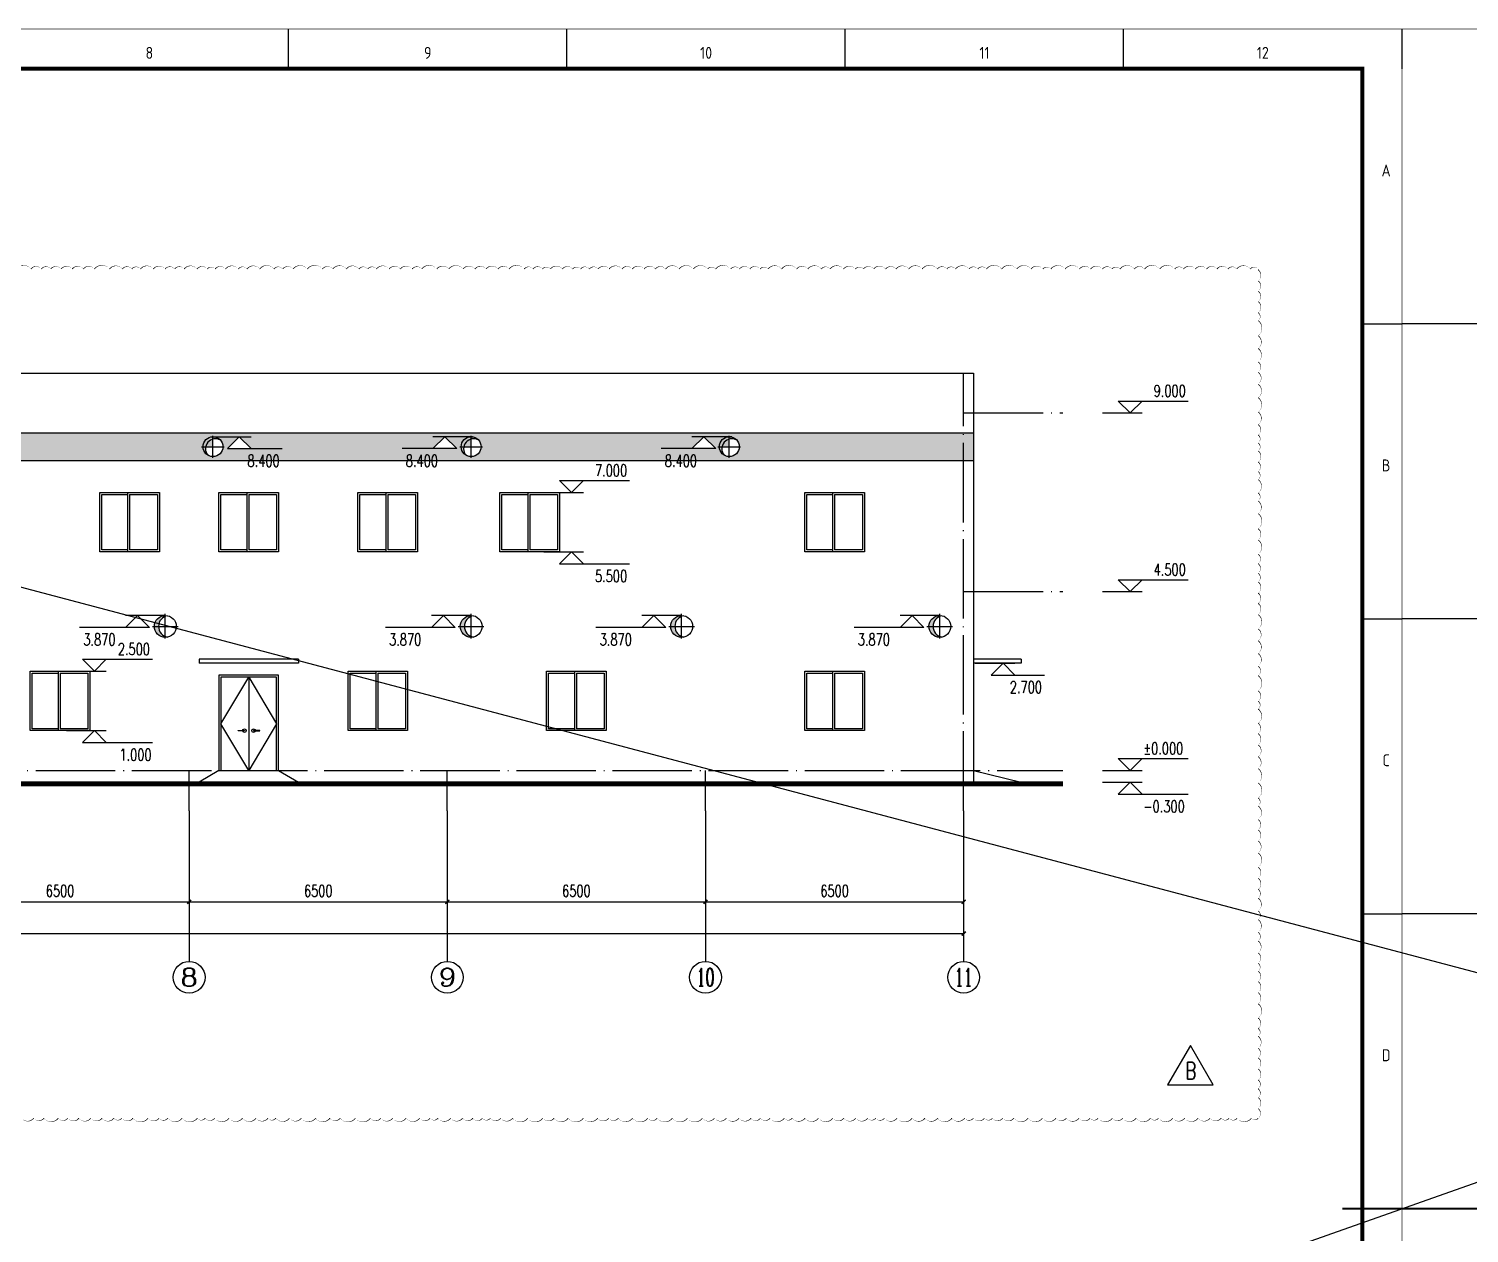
# Model space of a CAD drawing. Extents: x 93518 to 937116, y -359949 to 58022.
# Drawn here: x 734318 to 770583, y -159448 to -129124 of the extents above; entities that cross this region are included whole.
import ezdxf
from ezdxf.enums import TextEntityAlignment as Align

# ---------------------------------------------------------------- set-up
doc = ezdxf.new("R2010")
doc.units = 0
doc.header["$LTSCALE"] = 1000
doc.header["$MEASUREMENT"] = 0
doc.linetypes.add('DOTE', pattern=[2.42, 2, -0.2, 0.02, -0.2])
doc.layers.get('0').update_dxf_attribs({"color": 8, "linetype": 'CONTINUOUS'})
doc.layers.get('Defpoints').update_dxf_attribs({"color": 8, "linetype": 'CONTINUOUS'})
for name, color, linetype in [('-人员定位', 6, 'CONTINUOUS'), ('AXIS', 8, 'CONTINUOUS'), ('DIM_ELEV', 8, 'CONTINUOUS'), ('DOTE', 8, 'DOTE'), ('D洞口', 8, 'CONTINUOUS'), ('PUB_TEXT', 8, 'CONTINUOUS'), ('STAIR', 8, 'CONTINUOUS'), ('WALL', 8, 'CONTINUOUS'), ('WINDOW', 8, 'CONTINUOUS'), ('填充', 8, 'CONTINUOUS')]:
    doc.layers.add(name, color=color, linetype=linetype)
doc.styles.add('_TCH_AXIS', font='complex.shx', dxfattribs={"bigfont": 'GBCBIG.shx'})
doc.styles.add('_TCH_DIM', font='simplex.shx', dxfattribs={"bigfont": 'gbcbig.shx'})
doc.styles.add('_TCH_DIM_T3', font='simplex.shx', dxfattribs={"width": 0.705882, "bigfont": 'gbcbig.shx'})
doc.styles.get("Standard").update_dxf_attribs({"font": 'GBENOR', "bigfont": 'GBCBIG'})
doc.dimstyles.new('_TCH_ARCH&&100', dxfattribs={"dimtxt": 297.5, "dimasz": 100, "dimexe": 250, "dimexo": 300, "dimgap": 126.25, "dimtad": 1, "dimdec": 0, "dimzin": 0, "dimdsep": 46, "dimtxsty": '_TCH_DIM_T3', "dimblk": 'ARCHTICK', "dimcen": 0.09, "dimclrt": 7, "dimazin": 2, "dimtfac": 1, "dimtdec": 0, "dimtix": 1, "dimtmove": 2, "dimatfit": 3, "dimfxl": 0, "dimtolj": 1, "dimtzin": 0, "dimarcsym": 0})

# ---------------------------------------------------------------- blocks, each defined once
blk = doc.blocks.new('GEDI_WK_A1')
at = {"color": 3}
for p, q in [((0, 584), (0, 594)), ((560.67, 584), (560.67, 594)), ((630.75, 584), (630.75, 594)), ((700.83, 584), (700.83, 594)), ((770.92, 584), (770.92, 594)), ((25, 519.75), (0, 519.75)), ((831, 519.75), (841, 519.75)), ((25, 445.5), (0, 445.5)), ((831, 445.5), (841, 445.5)), ((25, 371.25), (0, 371.25)), ((831, 371.25), (841, 371.25)), ((25, 297), (0, 297)), ((831, 297), (841, 297))]:
    blk.add_line(p, q, dxfattribs=at)
for points, const_width in [([(0, 0), (841, 0), (841, 594), (0, 594)], 0.1), ([(25, 10), (831, 10), (831, 584), (25, 584)], 1)]:
    blk.add_lwpolyline(points, close=True, dxfattribs=dict(at, const_width=const_width))
at = {"color": 3, "const_width": 0.5}
for points in [[(30, 297), (0, 297)], [(826, 297), (841, 297)]]:
    blk.add_lwpolyline(points, dxfattribs=at)
at = {"color": 3}
for s, p in [('8', (525.62, 588)), ('9', (595.71, 588)), ('10', (665.79, 588)), ('11', (735.88, 588)), ('12', (805.96, 588))]:
    blk.add_text(s, height=3, dxfattribs=at).set_placement(p, align=Align.MIDDLE)
for s, p in [('A', (837, 556.88)), ('B', (837, 482.62)), ('C', (837, 408.38)), ('D', (837, 334.12))]:
    blk.add_text(s, height=3, dxfattribs=at).set_placement(p, align=Align.CENTER)
blk = doc.blocks.new('A$C04077A59')
at = {"layer": 'D洞口', "color": 6}
blk.add_lwpolyline([(573, 993), (0, 0), (1146, 0)], close=True, dxfattribs=at)
at = {"layer": 'PUB_TEXT', "style": '_TCH_AXIS', "width": 0.705882}
blk.add_text('B', height=425, dxfattribs=at).set_placement((452, 145))
blk = doc.blocks.new('_ArchTick')
at = {"color": 0, "linetype": 'ByBlock', "const_width": 0.4}
blk.add_lwpolyline([(-0.5, -0.5), (0.5, 0.5)], dxfattribs=at)
blk = doc.blocks.new('*D521')
at = {"layer": 'AXIS', "color": 0, "lineweight": -2, "transparency": 16777216}
for p, q in [((731855, -149111), (731855, -151355)), ((738355, -149111), (738355, -151355)), ((731855, -151105), (738355, -151105))]:
    blk.add_line(p, q, dxfattribs=at)
at = {"layer": 'Defpoints', "color": 0, "transparency": 16777216}
for p in [(731855, -148811), (738355, -148811), (738355, -151105)]:
    blk.add_point(p, dxfattribs=at)
at = {"layer": 'AXIS', "color": 0, "lineweight": -2, "transparency": 16777216, "xscale": 100, "yscale": 100, "zscale": 100, "rotation": 180}
blk.add_blockref('_ArchTick', (731855, -151105), dxfattribs=at)
at = {"layer": 'AXIS', "color": 0, "lineweight": -2, "transparency": 16777216, "xscale": 100, "yscale": 100, "zscale": 100}
blk.add_blockref('_ArchTick', (738355, -151105), dxfattribs=at)
at = {"layer": 'AXIS', "color": 7, "transparency": 16777216, "insert": (735105, -150830), "char_height": 297.5, "attachment_point": 5, "style": '_TCH_DIM_T3'}
blk.add_mtext('\\A1;6500', dxfattribs=at)
blk = doc.blocks.new('*D522')
at = {"layer": 'AXIS', "color": 0, "lineweight": -2, "transparency": 16777216}
for p, q in [((738355, -149111), (738355, -151355)), ((744855, -149111), (744855, -151355)), ((738355, -151105), (744855, -151105))]:
    blk.add_line(p, q, dxfattribs=at)
at = {"layer": 'Defpoints', "color": 0, "transparency": 16777216}
for p in [(738355, -148811), (744855, -148811), (744855, -151105)]:
    blk.add_point(p, dxfattribs=at)
at = {"layer": 'AXIS', "color": 0, "lineweight": -2, "transparency": 16777216, "xscale": 100, "yscale": 100, "zscale": 100, "rotation": 180}
blk.add_blockref('_ArchTick', (738355, -151105), dxfattribs=at)
at = {"layer": 'AXIS', "color": 0, "lineweight": -2, "transparency": 16777216, "xscale": 100, "yscale": 100, "zscale": 100}
blk.add_blockref('_ArchTick', (744855, -151105), dxfattribs=at)
at = {"layer": 'AXIS', "color": 7, "transparency": 16777216, "insert": (741605, -150830), "char_height": 297.5, "attachment_point": 5, "style": '_TCH_DIM_T3'}
blk.add_mtext('\\A1;6500', dxfattribs=at)
blk = doc.blocks.new('*D523')
at = {"layer": 'AXIS', "color": 0, "lineweight": -2, "transparency": 16777216}
for p, q in [((744855, -149111), (744855, -151355)), ((751355, -149111), (751355, -151355)), ((744855, -151105), (751355, -151105))]:
    blk.add_line(p, q, dxfattribs=at)
at = {"layer": 'Defpoints', "color": 0, "transparency": 16777216}
for p in [(744855, -148811), (751355, -148811), (751355, -151105)]:
    blk.add_point(p, dxfattribs=at)
at = {"layer": 'AXIS', "color": 0, "lineweight": -2, "transparency": 16777216, "xscale": 100, "yscale": 100, "zscale": 100, "rotation": 180}
blk.add_blockref('_ArchTick', (744855, -151105), dxfattribs=at)
at = {"layer": 'AXIS', "color": 0, "lineweight": -2, "transparency": 16777216, "xscale": 100, "yscale": 100, "zscale": 100}
blk.add_blockref('_ArchTick', (751355, -151105), dxfattribs=at)
at = {"layer": 'AXIS', "color": 7, "transparency": 16777216, "insert": (748105, -150830), "char_height": 297.5, "attachment_point": 5, "style": '_TCH_DIM_T3'}
blk.add_mtext('\\A1;6500', dxfattribs=at)
blk = doc.blocks.new('*D524')
at = {"layer": 'AXIS', "color": 0, "lineweight": -2, "transparency": 16777216}
for p, q in [((751355, -149111), (751355, -151355)), ((757855, -149111), (757855, -151355)), ((751355, -151105), (757855, -151105))]:
    blk.add_line(p, q, dxfattribs=at)
at = {"layer": 'Defpoints', "color": 0, "transparency": 16777216}
for p in [(751355, -148811), (757855, -148811), (757855, -151105)]:
    blk.add_point(p, dxfattribs=at)
at = {"layer": 'AXIS', "color": 0, "lineweight": -2, "transparency": 16777216, "xscale": 100, "yscale": 100, "zscale": 100, "rotation": 180}
blk.add_blockref('_ArchTick', (751355, -151105), dxfattribs=at)
at = {"layer": 'AXIS', "color": 0, "lineweight": -2, "transparency": 16777216, "xscale": 100, "yscale": 100, "zscale": 100}
blk.add_blockref('_ArchTick', (757855, -151105), dxfattribs=at)
at = {"layer": 'AXIS', "color": 7, "transparency": 16777216, "insert": (754605, -150830), "char_height": 297.5, "attachment_point": 5, "style": '_TCH_DIM_T3'}
blk.add_mtext('\\A1;6500', dxfattribs=at)
blk = doc.blocks.new('*D525')
at = {"layer": 'AXIS', "color": 0, "lineweight": -2, "transparency": 16777216}
for p, q in [((695855, -149111), (695855, -152155)), ((757855, -149111), (757855, -152155)), ((695855, -151905), (757855, -151905))]:
    blk.add_line(p, q, dxfattribs=at)
at = {"layer": 'Defpoints', "color": 0, "transparency": 16777216}
for p in [(695855, -148811), (757855, -148811), (757855, -151905)]:
    blk.add_point(p, dxfattribs=at)
at = {"layer": 'AXIS', "color": 0, "lineweight": -2, "transparency": 16777216, "xscale": 100, "yscale": 100, "zscale": 100, "rotation": 180}
blk.add_blockref('_ArchTick', (695855, -151905), dxfattribs=at)
at = {"layer": 'AXIS', "color": 0, "lineweight": -2, "transparency": 16777216, "xscale": 100, "yscale": 100, "zscale": 100}
blk.add_blockref('_ArchTick', (757855, -151905), dxfattribs=at)
at = {"layer": 'AXIS', "color": 7, "transparency": 16777216, "insert": (726855, -151630), "char_height": 297.5, "attachment_point": 5, "style": '_TCH_DIM_T3'}
blk.add_mtext('\\A1;62000', dxfattribs=at)

msp = doc.modelspace()

# ---------------------------------------------------------------- hatches: boundary and pattern name
h = msp.add_hatch(color=256)
h.paths.add_polyline_path([(739145, -139482.9, 0.2198001), (738954.6, -139395), (738954.6, -139454.6, -0.2001535)])
h.paths.add_polyline_path([(738954.6, -139454.6), (738954.6, -139395, 0.4142136), (738704.6, -139645), (738771.3, -139645, -0.285962)])
h.paths.add_polyline_path([(738771.3, -139645), (738704.6, -139645, 0.2627794), (738825.5, -139859.1, -0.2327683)])
h = msp.add_hatch(color=256)
h.paths.add_polyline_path([(745645, -139482.9, 0.2198001), (745454.6, -139395), (745454.6, -139454.6, -0.2001535)])
h.paths.add_polyline_path([(745454.6, -139454.6), (745454.6, -139395, 0.4142136), (745204.6, -139645), (745271.3, -139645, -0.285962)])
h.paths.add_polyline_path([(745271.3, -139645), (745204.6, -139645, 0.2627794), (745325.5, -139859.1, -0.2327683)])
h = msp.add_hatch(color=256)
h.paths.add_polyline_path([(752145, -139482.9, 0.2198001), (751954.6, -139395), (751954.6, -139454.6, -0.2001535)])
h.paths.add_polyline_path([(751954.6, -139454.6), (751954.6, -139395, 0.4142136), (751704.6, -139645), (751771.3, -139645, -0.285962)])
h.paths.add_polyline_path([(751771.3, -139645), (751704.6, -139645, 0.2627794), (751825.5, -139859.1, -0.2327683)])
h = msp.add_hatch(color=256)
h.paths.add_polyline_path([(737754.6, -144424.4), (737754.6, -144445, 0.0478444), (737806.9, -144440, -0.049719)])
h.paths.add_polyline_path([(737754.6, -144445), (737754.6, -144424.4, -0.3040989), (737584.2, -144170), (737479.6, -144170, 0.4142136)])
h.paths.add_polyline_path([(737754.6, -143915.7), (737754.6, -143895, 0.4142136), (737479.6, -144170), (737584.2, -144170, -0.3040989)])
h.paths.add_polyline_path([(737806.9, -143900, 0.0478444), (737754.6, -143895), (737754.6, -143915.7, -0.049719)])
h = msp.add_hatch(color=256)
h.paths.add_polyline_path([(745454.6, -144424.4), (745454.6, -144445, 0.0478444), (745506.9, -144440, -0.049719)])
h.paths.add_polyline_path([(745454.6, -144445), (745454.6, -144424.4, -0.3040989), (745284.2, -144170), (745179.6, -144170, 0.4142136)])
h.paths.add_polyline_path([(745454.6, -143915.7), (745454.6, -143895, 0.4142136), (745179.6, -144170), (745284.2, -144170, -0.3040989)])
h.paths.add_polyline_path([(745506.9, -143900, 0.0478444), (745454.6, -143895), (745454.6, -143915.7, -0.049719)])
h = msp.add_hatch(color=256)
h.paths.add_polyline_path([(750754.6, -144424.4), (750754.6, -144445, 0.0478444), (750806.9, -144440, -0.049719)])
h.paths.add_polyline_path([(750754.6, -144445), (750754.6, -144424.4, -0.3040989), (750584.2, -144170), (750479.6, -144170, 0.4142136)])
h.paths.add_polyline_path([(750754.6, -143915.7), (750754.6, -143895, 0.4142136), (750479.6, -144170), (750584.2, -144170, -0.3040989)])
h.paths.add_polyline_path([(750806.9, -143900, 0.0478444), (750754.6, -143895), (750754.6, -143915.7, -0.049719)])
h = msp.add_hatch(color=256)
h.paths.add_polyline_path([(757254.6, -144424.4), (757254.6, -144445, 0.0478444), (757306.9, -144440, -0.049719)])
h.paths.add_polyline_path([(757254.6, -144445), (757254.6, -144424.4, -0.3040989), (757084.2, -144170), (756979.6, -144170, 0.4142136)])
h.paths.add_polyline_path([(757254.6, -143915.7), (757254.6, -143895, 0.4142136), (756979.6, -144170), (757084.2, -144170, -0.3040989)])
h.paths.add_polyline_path([(757306.9, -143900, 0.0478444), (757254.6, -143895), (757254.6, -143915.7, -0.049719)])
at = {"layer": '填充'}
h = msp.add_hatch(dxfattribs=at)
h.set_pattern_fill('松散材料', color=256, scale=30, style=0)
h.set_pattern_definition([(0, (714199.79, -140224.383), (28.125, 56.25), [0, -56.25])])
h.paths.add_polyline_path([(757854.6, -139995), (757854.6, -139295), (714199.8, -139295), (714199.8, -139995)])
h.paths.add_polyline_path([(731556.7, -139695), (731856.7, -139395), (732454.6, -139395, -0.4142136), (732654.6, -139595, -1), (732254.6, -139595, -0.4142136), (732454.6, -139395), (731856.7, -139395), (732156.7, -139695)], flags=16)
h.paths.add_polyline_path([(732319, -139595, -0.2760019), (732454.6, -139441.1), (732454.6, -139595)], flags=0)
h.paths.add_polyline_path([(738954.6, -139395), (739616.8, -139395), (739916.8, -139695), (739316.8, -139695), (739616.8, -139395), (738954.6, -139395, -0.4142136), (739204.6, -139645, -1), (738704.6, -139645, -0.4142136)], flags=16)
h.paths.add_polyline_path([(738771.3, -139645, -0.285962), (738954.6, -139454.6), (738954.6, -139645)], flags=0)
h.paths.add_polyline_path([(744492.5, -139695), (744792.5, -139395), (745454.6, -139395, -0.4142136), (745704.6, -139645, -1), (745204.6, -139645, -0.4142136), (745454.6, -139395), (744792.5, -139395), (745092.5, -139695)], flags=16)
h.paths.add_polyline_path([(745271.3, -139645, -0.285962), (745454.6, -139454.6), (745454.6, -139645)], flags=0)
h.paths.add_polyline_path([(751014, -139695), (751314, -139395), (751954.6, -139395, -0.4142136), (752204.6, -139645, -1), (751704.6, -139645, -0.4142136), (751954.6, -139395), (751314, -139395), (751614, -139695)], flags=16)
h.paths.add_polyline_path([(751771.3, -139645, -0.285962), (751954.6, -139454.6), (751954.6, -139645)], flags=0)
h.paths.add_polyline_path([(758104.6, -139295), (757854.6, -139295), (757854.6, -139995), (758104.6, -139995)])
edge = h.paths.add_edge_path()
edge.add_line((726327.3, -138969.4), (726327.3, -138120.6))
edge.add_line((726327.3, -138120.6), (726773.6, -138120.6))
edge.add_line((726773.6, -138120.6), (726773.6, -138969.4))
edge.add_line((726773.6, -138969.4), (726327.3, -138969.4))
edge.add_line((726327.3, -139989.4), (726327.3, -139300.6))
edge.add_line((726327.3, -139300.6), (726773.6, -139300.6))
edge.add_line((726773.6, -139300.6), (726773.6, -139989.4))
edge.add_line((726773.6, -139989.4), (726327.3, -139989.4))

# ---------------------------------------------------------------- linework, layer by layer
at = {"layer": '-人员定位'}
for p, q in [((684791.4, -188528.9), (852991.4, -129128.9)), ((684791.4, -130128.9), (905491.4, -188528.9))]:
    msp.add_line(p, q, dxfattribs=at)
at = {"color": 4}
for p, q in [((695604.6, -139295), (758104.6, -139295)), ((695604.6, -139995), (758104.6, -139995))]:
    msp.add_line(p, q, dxfattribs=at)
at = {"color": 6}
for p, q in [((738954.6, -139926.6), (738954.6, -139368.7)), ((745454.6, -139926.6), (745454.6, -139368.7)), ((751954.6, -139926.6), (751954.6, -139368.7)), ((738668.5, -139645), (739236.6, -139645)), ((745168.5, -139645), (745736.6, -139645)), ((751668.5, -139645), (752236.6, -139645)), ((737754.6, -144475.4), (737754.6, -143857.8)), ((745454.6, -144475.4), (745454.6, -143857.8)), ((750754.6, -144475.4), (750754.6, -143857.8)), ((757254.6, -144475.4), (757254.6, -143857.8)), ((737430.1, -144170), (738075.5, -144170)), ((745130.1, -144170), (745775.5, -144170)), ((750430.1, -144170), (751075.5, -144170)), ((756930.1, -144170), (757575.5, -144170))]:
    msp.add_line(p, q, dxfattribs=at)
msp.add_lwpolyline([(734139.2, -156551.8, 0, 20, 0.5), (734439.2, -156551.8, 0, 20, 0.5), (734699.2, -156551.8, 0, 20, 0.5), (735059.2, -156551.8, 0, 20, 0.5), (735299.2, -156551.8, 0, 20, 0.5), (735579.2, -156551.8, 0, 20, 0.5), (735879.2, -156551.8, 0, 20, 0.5), (736159.2, -156551.8, 0, 20, 0.5), (736459.2, -156551.8, 0, 20, 0.5), (736659.2, -156551.8, 0, 20, 0.5), (736939.2, -156551.8, 0, 20, 0.5), (737319.2, -156551.8, 0, 20, 0.5), (737599.2, -156551.8, 0, 20, 0.5), (737819.2, -156551.8, 0, 20, 0.5), (738179.2, -156551.8, 0, 20, 0.5), (738559.2, -156551.8, 0, 20, 0.5), (738759.2, -156551.8, 0, 20, 0.5), (738999.2, -156551.8, 0, 20, 0.5), (739359.2, -156551.8, 0, 20, 0.5), (739699.2, -156551.8, 0, 20, 0.5), (740039.2, -156551.8, 0, 20, 0.5), (740339.2, -156551.8, 0, 20, 0.5), (740539.2, -156551.8, 0, 20, 0.5), (740879.2, -156551.8, 0, 20, 0.5), (741179.2, -156551.8, 0, 20, 0.5), (741539.2, -156551.8, 0, 20, 0.5), (741899.2, -156551.8, 0, 20, 0.5), (742159.2, -156551.8, 0, 20, 0.5), (742539.2, -156551.8, 0, 20, 0.5), (742919.2, -156551.8, 0, 20, 0.5), (743179.2, -156551.8, 0, 20, 0.5), (743479.2, -156551.8, 0, 20, 0.5), (743819.2, -156551.8, 0, 20, 0.5), (744159.2, -156551.8, 0, 20, 0.5), (744419.2, -156551.8, 0, 20, 0.5), (744619.2, -156551.8, 0, 20, 0.5), (744939.2, -156551.8, 0, 20, 0.5), (745239.2, -156551.8, 0, 20, 0.5), (745499.2, -156551.8, 0, 20, 0.5), (745739.2, -156551.8, 0, 20, 0.5), (745939.2, -156551.8, 0, 20, 0.5), (746199.2, -156551.8, 0, 20, 0.5), (746499.2, -156551.8, 0, 20, 0.5), (746879.2, -156551.8, 0, 20, 0.5), (747259.2, -156551.8, 0, 20, 0.5), (747539.2, -156551.8, 0, 20, 0.5), (747899.2, -156551.8, 0, 20, 0.5), (748279.2, -156551.8, 0, 20, 0.5), (748639.2, -156551.8, 0, 20, 0.5), (748919.2, -156551.8, 0, 20, 0.5), (749159.2, -156551.8, 0, 20, 0.5), (749519.2, -156551.8, 0, 20, 0.5), (749899.2, -156551.8, 0, 20, 0.5), (750139.2, -156551.8, 0, 20, 0.5), (750519.2, -156551.8, 0, 20, 0.5), (750899.2, -156551.8, 0, 20, 0.5), (751279.2, -156551.8, 0, 20, 0.5), (751579.2, -156551.8, 0, 20, 0.5), (751879.2, -156551.8, 0, 20, 0.5), (752199.2, -156551.8, 0, 20, 0.5), (752499.2, -156551.8, 0, 20, 0.5), (752739.2, -156551.8, 0, 20, 0.5), (752979.2, -156551.8, 0, 20, 0.5), (753339.2, -156551.8, 0, 20, 0.5), (753539.2, -156551.8, 0, 20, 0.5), (753859.2, -156551.8, 0, 20, 0.5), (754199.2, -156551.8, 0, 20, 0.5), (754559.2, -156551.8, 0, 20, 0.5), (754839.2, -156551.8, 0, 20, 0.5), (755139.2, -156551.8, 0, 20, 0.5), (755439.2, -156551.8, 0, 20, 0.5), (755639.2, -156551.8, 0, 20, 0.5), (755859.2, -156551.8, 0, 20, 0.5), (756179.2, -156551.8, 0, 20, 0.5), (756559.2, -156551.8, 0, 20, 0.5), (756879.2, -156551.8, 0, 20, 0.5), (757199.2, -156551.8, 0, 20, 0.5), (757559.2, -156551.8, 0, 20, 0.5), (757879.2, -156551.8, 0, 20, 0.5), (758099.2, -156551.8, 0, 20, 0.5), (758379.2, -156551.8, 0, 20, 0.5), (758579.2, -156551.8, 0, 20, 0.5), (758839.2, -156551.8, 0, 20, 0.5), (759119.2, -156551.8, 0, 20, 0.5), (759479.2, -156551.8, 0, 20, 0.5), (759839.2, -156551.8, 0, 20, 0.5), (760179.2, -156551.8, 0, 20, 0.5), (760439.2, -156551.8, 0, 20, 0.5), (760759.2, -156551.8, 0, 20, 0.5), (761039.2, -156551.8, 0, 20, 0.5), (761239.2, -156551.8, 0, 20, 0.5), (761599.2, -156551.8, 0, 20, 0.5), (761859.2, -156551.8, 0, 20, 0.5), (762199.2, -156551.8, 0, 20, 0.5), (762559.2, -156551.8, 0, 20, 0.5), (762759.2, -156551.8, 0, 20, 0.5), (763119.2, -156551.8, 0, 20, 0.5), (763419.2, -156551.8, 0, 20, 0.5), (763759.2, -156551.8, 0, 20, 0.5), (764059.2, -156551.8, 0, 20, 0.5), (764339.2, -156551.8, 0, 20, 0.5), (764539.2, -156551.8, 0, 20, 0.5), (764739.2, -156551.8, 0, 20, 0.5), (765099.2, -156551.8, 0, 20, 0.5), (765270.2, -156551.8, 0, 20, 0.5), (765270.2, -156311.8, 0, 20, 0.5), (765270.2, -156031.8, 0, 20, 0.5), (765270.2, -155811.8, 0, 20, 0.5), (765270.2, -155591.8, 0, 20, 0.5), (765270.2, -155311.8, 0, 20, 0.5), (765270.2, -155031.8, 0, 20, 0.5), (765270.2, -154791.8, 0, 20, 0.5), (765270.2, -154491.8, 0, 20, 0.5), (765270.2, -154291.8, 0, 20, 0.5), (765270.2, -154031.8, 0, 20, 0.5), (765270.2, -153671.8, 0, 20, 0.5), (765270.2, -153391.8, 0, 20, 0.5), (765270.2, -153111.8, 0, 20, 0.5), (765270.2, -152851.8, 0, 20, 0.5), (765270.2, -152651.8, 0, 20, 0.5), (765270.2, -152391.8, 0, 20, 0.5), (765270.2, -152091.8, 0, 20, 0.5), (765270.2, -151871.8, 0, 20, 0.5), (765270.2, -151551.8, 0, 20, 0.5), (765270.2, -151331.8, 0, 20, 0.5), (765270.2, -151011.8, 0, 20, 0.5), (765270.2, -150791.8, 0, 20, 0.5), (765270.2, -150511.8, 0, 20, 0.5), (765270.2, -150231.8, 0, 20, 0.5), (765270.2, -149871.8, 0, 20, 0.5), (765270.2, -149571.8, 0, 20, 0.5), (765270.2, -149291.8, 0, 20, 0.5), (765270.2, -149031.8, 0, 20, 0.5), (765270.2, -148691.8, 0, 20, 0.5), (765270.2, -148491.8, 0, 20, 0.5), (765270.2, -148111.8, 0, 20, 0.5), (765270.2, -147751.8, 0, 20, 0.5), (765270.2, -147451.8, 0, 20, 0.5), (765270.2, -147151.8, 0, 20, 0.5), (765270.2, -146871.8, 0, 20, 0.5), (765270.2, -146611.8, 0, 20, 0.5), (765270.2, -146251.8, 0, 20, 0.5), (765270.2, -146051.8, 0, 20, 0.5), (765270.2, -145791.8, 0, 20, 0.5), (765270.2, -145411.8, 0, 20, 0.5), (765270.2, -145171.8, 0, 20, 0.5), (765270.2, -144851.8, 0, 20, 0.5), (765270.2, -144531.8, 0, 20, 0.5), (765270.2, -144231.8, 0, 20, 0.5), (765270.2, -143871.8, 0, 20, 0.5), (765270.2, -143591.8, 0, 20, 0.5), (765270.2, -143331.8, 0, 20, 0.5), (765270.2, -143051.8, 0, 20, 0.5), (765270.2, -142831.8, 0, 20, 0.5), (765270.2, -142591.8, 0, 20, 0.5), (765270.2, -142351.8, 0, 20, 0.5), (765270.2, -141991.8, 0, 20, 0.5), (765270.2, -141711.8, 0, 20, 0.5), (765270.2, -141331.8, 0, 20, 0.5), (765270.2, -141011.8, 0, 20, 0.5), (765270.2, -140811.8, 0, 20, 0.5), (765270.2, -140471.8, 0, 20, 0.5), (765270.2, -140271.8, 0, 20, 0.5), (765270.2, -140031.8, 0, 20, 0.5), (765270.2, -139751.8, 0, 20, 0.5), (765270.2, -139551.8, 0, 20, 0.5), (765270.2, -139351.8, 0, 20, 0.5), (765270.2, -139091.8, 0, 20, 0.5), (765270.2, -138771.8, 0, 20, 0.5), (765270.2, -138411.8, 0, 20, 0.5), (765270.2, -138071.8, 0, 20, 0.5), (765270.2, -137771.8, 0, 20, 0.5), (765270.2, -137511.8, 0, 20, 0.5), (765270.2, -137171.8, 0, 20, 0.5), (765270.2, -136851.8, 0, 20, 0.5), (765270.2, -136471.8, 0, 20, 0.5), (765270.2, -136271.8, 0, 20, 0.5), (765270.2, -135991.8, 0, 20, 0.5), (765270.2, -135731.8, 0, 20, 0.5), (765270.2, -135471.8, 0, 20, 0.5), (765270.2, -135191.8, 0, 20, 0.5), (765270.2, -135172.6, 0, 20, 0.5), (765070.2, -135172.6, 0, 20, 0.5), (764730.2, -135172.6, 0, 20, 0.5), (764510.2, -135172.6, 0, 20, 0.5), (764230.2, -135172.6, 0, 20, 0.5), (763970.2, -135172.6, 0, 20, 0.5), (763690.2, -135172.6, 0, 20, 0.5), (763390.2, -135172.6, 0, 20, 0.5), (763170.2, -135172.6, 0, 20, 0.5), (762790.2, -135172.6, 0, 20, 0.5), (762410.2, -135172.6, 0, 20, 0.5), (762150.2, -135172.6, 0, 20, 0.5), (761790.2, -135172.6, 0, 20, 0.5), (761590.2, -135172.6, 0, 20, 0.5), (761350.2, -135172.6, 0, 20, 0.5), (761050.2, -135172.6, 0, 20, 0.5), (760770.2, -135172.6, 0, 20, 0.5), (760410.2, -135172.6, 0, 20, 0.5), (760050.2, -135172.6, 0, 20, 0.5), (759850.2, -135172.6, 0, 20, 0.5), (759550.2, -135172.6, 0, 20, 0.5), (759190.2, -135172.6, 0, 20, 0.5), (758810.2, -135172.6, 0, 20, 0.5), (758430.2, -135172.6, 0, 20, 0.5), (758210.2, -135172.6, 0, 20, 0.5), (757990.2, -135172.6, 0, 20, 0.5), (757650.2, -135172.6, 0, 20, 0.5), (757430.2, -135172.6, 0, 20, 0.5), (757190.2, -135172.6, 0, 20, 0.5), (756810.2, -135172.6, 0, 20, 0.5), (756470.2, -135172.6, 0, 20, 0.5), (756150.2, -135172.6, 0, 20, 0.5), (755890.2, -135172.6, 0, 20, 0.5), (755590.2, -135172.6, 0, 20, 0.5), (755330.2, -135172.6, 0, 20, 0.5), (755130.2, -135172.6, 0, 20, 0.5), (754830.2, -135172.6, 0, 20, 0.5), (754490.2, -135172.6, 0, 20, 0.5), (754270.2, -135172.6, 0, 20, 0.5), (753930.2, -135172.6, 0, 20, 0.5), (753650.2, -135172.6, 0, 20, 0.5), (753270.2, -135172.6, 0, 20, 0.5), (752930.2, -135172.6, 0, 20, 0.5), (752730.2, -135172.6, 0, 20, 0.5), (752470.2, -135172.6, 0, 20, 0.5), (752210.2, -135172.6, 0, 20, 0.5), (751990.2, -135172.6, 0, 20, 0.5), (751610.2, -135172.6, 0, 20, 0.5), (751410.2, -135172.6, 0, 20, 0.5), (751050.2, -135172.6, 0, 20, 0.5), (750690.2, -135172.6, 0, 20, 0.5), (750350.2, -135172.6, 0, 20, 0.5), (750090.2, -135172.6, 0, 20, 0.5), (749810.2, -135172.6, 0, 20, 0.5), (749510.2, -135172.6, 0, 20, 0.5), (749250.2, -135172.6, 0, 20, 0.5), (748930.2, -135172.6, 0, 20, 0.5), (748650.2, -135172.6, 0, 20, 0.5), (748430.2, -135172.6, 0, 20, 0.5), (748210.2, -135172.6, 0, 20, 0.5), (748010.2, -135172.6, 0, 20, 0.5), (747750.2, -135172.6, 0, 20, 0.5), (747450.2, -135172.6, 0, 20, 0.5), (747250.2, -135172.6, 0, 20, 0.5), (747010.2, -135172.6, 0, 20, 0.5), (746790.2, -135172.6, 0, 20, 0.5), (746410.2, -135172.6, 0, 20, 0.5), (746130.2, -135172.6, 0, 20, 0.5), (745830.2, -135172.6, 0, 20, 0.5), (745550.2, -135172.6, 0, 20, 0.5), (745250.2, -135172.6, 0, 20, 0.5), (744890.2, -135172.6, 0, 20, 0.5), (744590.2, -135172.6, 0, 20, 0.5), (744210.2, -135172.6, 0, 20, 0.5), (743970.2, -135172.6, 0, 20, 0.5), (743670.2, -135172.6, 0, 20, 0.5), (743390.2, -135172.6, 0, 20, 0.5), (743070.2, -135172.6, 0, 20, 0.5), (742850.2, -135172.6, 0, 20, 0.5), (742630.2, -135172.6, 0, 20, 0.5), (742310.2, -135172.6, 0, 20, 0.5), (741970.2, -135172.6, 0, 20, 0.5), (741710.2, -135172.6, 0, 20, 0.5), (741330.2, -135172.6, 0, 20, 0.5), (740970.2, -135172.6, 0, 20, 0.5), (740710.2, -135172.6, 0, 20, 0.5), (740490.2, -135172.6, 0, 20, 0.5), (740130.2, -135172.6, 0, 20, 0.5), (739810.2, -135172.6, 0, 20, 0.5), (739590.2, -135172.6, 0, 20, 0.5), (739270.2, -135172.6, 0, 20, 0.5), (739010.2, -135172.6, 0, 20, 0.5), (738810.2, -135172.6, 0, 20, 0.5), (738550.2, -135172.6, 0, 20, 0.5), (738230.2, -135172.6, 0, 20, 0.5), (737990.2, -135172.6, 0, 20, 0.5), (737750.2, -135172.6, 0, 20, 0.5), (737450.2, -135172.6, 0, 20, 0.5), (737130.2, -135172.6, 0, 20, 0.5), (736910.2, -135172.6, 0, 20, 0.5), (736670.2, -135172.6, 0, 20, 0.5), (736350.2, -135172.6, 0, 20, 0.5), (735970.2, -135172.6, 0, 20, 0.5), (735690.2, -135172.6, 0, 20, 0.5), (735410.2, -135172.6, 0, 20, 0.5), (735130.2, -135172.6, 0, 20, 0.5), (734870.2, -135172.6, 0, 20, 0.5), (734630.2, -135172.6, 0, 20, 0.5), (734370.2, -135172.6, 0, 20, 0.5), (733990.2, -135172.6, 0, 20, 0.5)], format="xyseb", dxfattribs=at)
at = {"const_width": 100}
msp.add_lwpolyline([(760354.6, -148145), (693354.6, -148145)], dxfattribs=at)
msp.add_lwpolyline([(760354.6, -148095), (693354.6, -148095)])
at = {"color": 6}
for centre, radius in [((738954.6, -139645), 250), ((745454.6, -139645), 250), ((751954.6, -139645), 250), ((737754.6, -144170), 275), ((745454.6, -144170), 275), ((750754.6, -144170), 275), ((757254.6, -144170), 275)]:
    msp.add_circle(centre, radius, dxfattribs=at)
for centre, radius, start, end in [((739015.8, -139697), 250, 58.89312, 220.41402), ((745515.8, -139697), 250, 58.89312, 220.41402), ((752015.8, -139697), 250, 58.89312, 220.41402), ((737859.2, -144170), 275, 100.95678, 259.04322), ((745559.2, -144170), 275, 100.95678, 259.04322), ((750859.2, -144170), 275, 100.95678, 259.04322), ((757359.2, -144170), 275, 100.95678, 259.04322)]:
    msp.add_arc(centre, radius, start, end, dxfattribs=at)
at = {"layer": 'AXIS'}
for p, q in [((738354.6, -148811), (738354.6, -152604.6)), ((744854.6, -148811), (744854.6, -152604.6)), ((751354.6, -148811), (751354.6, -152604.6)), ((757854.6, -148811), (757854.6, -152604.6))]:
    msp.add_line(p, q, dxfattribs=at)
for centre in [(738354.6, -153004.6), (744854.6, -153004.6), (751354.6, -153004.6), (757854.6, -153004.6)]:
    msp.add_circle(centre, 400, dxfattribs=at)
at = {"layer": 'DIM_ELEV'}
for p, q in [((762047, -138795), (761747, -138495)), ((761747, -138495), (763507.5, -138495)), ((762047, -138795), (762347, -138495)), ((761347, -138795), (762347, -138795)), ((738916.8, -139395), (739916.8, -139395)), ((739616.8, -139395), (739316.8, -139695)), ((739616.8, -139395), (739916.8, -139695)), ((744792.5, -139395), (744492.5, -139695)), ((745492.5, -139395), (744492.5, -139395)), ((744792.5, -139395), (745092.5, -139695)), ((751314, -139395), (751014, -139695)), ((752014, -139395), (751014, -139395)), ((751314, -139395), (751614, -139695)), ((739316.8, -139695), (740694.7, -139695)), ((745092.5, -139695), (743714.6, -139695)), ((751614, -139695), (750236.1, -139695)), ((747981.8, -140795), (747681.8, -140495)), ((747681.8, -140495), (749442.3, -140495)), ((747981.8, -140795), (748281.8, -140495)), ((747281.8, -140795), (748281.8, -140795)), ((747281.8, -142295), (748281.8, -142295)), ((747981.8, -142295), (747681.8, -142595)), ((747981.8, -142295), (748281.8, -142595)), ((747681.8, -142595), (749442.3, -142595)), ((762047, -143295), (761747, -142995)), ((761747, -142995), (763507.5, -142995)), ((762047, -143295), (762347, -142995)), ((761347, -143295), (762347, -143295)), ((737054.6, -143895), (736754.6, -144195)), ((737754.6, -143895), (736754.6, -143895)), ((737054.6, -143895), (737354.6, -144195)), ((744754.6, -143895), (744454.6, -144195)), ((745454.6, -143895), (744454.6, -143895)), ((744754.6, -143895), (745054.6, -144195)), ((750054.6, -143895), (749754.6, -144195)), ((750754.6, -143895), (749754.6, -143895)), ((750054.6, -143895), (750354.6, -144195)), ((756554.6, -143895), (756254.6, -144195)), ((757254.6, -143895), (756254.6, -143895)), ((756554.6, -143895), (756854.6, -144195)), ((737354.6, -144195), (735594.1, -144195)), ((745054.6, -144195), (743294.1, -144195)), ((750354.6, -144195), (748594.1, -144195)), ((756854.6, -144195), (755094.1, -144195)), ((735968.2, -145295), (735668.2, -144995)), ((735668.2, -144995), (737428.7, -144995)), ((735968.2, -145295), (736268.2, -144995)), ((735268.2, -145295), (736268.2, -145295)), ((758147.1, -145095), (759147.1, -145095)), ((758847.1, -145095), (758547.1, -145395)), ((758547.1, -145395), (759887.7, -145395)), ((758847.1, -145095), (759147.1, -145395)), ((735268.2, -146795), (736268.2, -146795)), ((735968.2, -146795), (735668.2, -147095)), ((735968.2, -146795), (736268.2, -147095)), ((735668.2, -147095), (737428.7, -147095)), ((762047, -147795), (761747, -147495)), ((761747, -147495), (763507.5, -147495)), ((762047, -147795), (762347, -147495)), ((761347, -147795), (762347, -147795)), ((761347, -148095), (762347, -148095)), ((762047, -148095), (761747, -148395)), ((762047, -148095), (762347, -148395)), ((761747, -148395), (763507.5, -148395))]:
    msp.add_line(p, q, dxfattribs=at)
at = {"layer": 'DOTE'}
for p, q in [((757854.6, -148811), (757854.6, -137795)), ((757854.6, -138795), (760354.6, -138795)), ((757854.6, -143295), (760354.6, -143295)), ((693354.6, -147795), (760354.6, -147795)), ((738354.6, -148811), (738354.6, -147795)), ((744854.6, -148811), (744854.6, -147795)), ((751354.6, -148811), (751354.6, -147795))]:
    msp.add_line(p, q, dxfattribs=at)
at = {"layer": 'STAIR', "color": 2}
for p, q in [((741104.6, -144995), (738604.6, -144995)), ((738604.6, -144995), (738604.6, -145095)), ((741104.6, -144995), (741104.6, -145095)), ((759304.6, -144995), (758104.6, -144995)), ((759304.6, -144995), (759304.6, -145095)), ((741104.6, -145095), (738604.6, -145095)), ((759304.6, -145095), (758104.6, -145095))]:
    msp.add_line(p, q, dxfattribs=at)
at = {"layer": 'STAIR'}
for p, q in [((739104.6, -147795), (738604.6, -148095)), ((739104.6, -147795), (740604.6, -147795)), ((740604.6, -147795), (741104.6, -148095))]:
    msp.add_line(p, q, dxfattribs=at)
at = {"layer": 'STAIR', "color": 2}
msp.add_lwpolyline([(758104.6, -147795), (759304.6, -148095)], dxfattribs=at)
at = {"layer": 'WALL'}
for p, q in [((695604.6, -137795), (758104.6, -137795)), ((758104.6, -137795), (758104.6, -148095))]:
    msp.add_line(p, q, dxfattribs=at)
at = {"layer": 'WINDOW'}
for p, q in [((736804.6, -140795), (736804.6, -142295)), ((736854.6, -140845), (736854.6, -142245)), ((739804.6, -140795), (739804.6, -142295)), ((739854.6, -140845), (739854.6, -142245)), ((743304.6, -140795), (743304.6, -142295)), ((743354.6, -140845), (743354.6, -142245)), ((746879.6, -140795), (746879.6, -142295)), ((746929.6, -140845), (746929.6, -142245)), ((754554.6, -140795), (754554.6, -142295)), ((754604.6, -140845), (754604.6, -142245)), ((735055, -145295), (735055, -146795)), ((735105, -145345), (735105, -146745)), ((743054.6, -145295), (743054.6, -146795)), ((743104.6, -145345), (743104.6, -146745)), ((748055, -145295), (748055, -146795)), ((748105, -145345), (748105, -146745)), ((754555, -145295), (754555, -146795)), ((754605, -145345), (754605, -146745)), ((739154.6, -146620), (739854.6, -145445)), ((740554.6, -145445), (739154.6, -145445)), ((739154.6, -145445), (739154.6, -147795)), ((739854.6, -145445), (739854.6, -147795)), ((739854.6, -145445), (740554.6, -146620)), ((740554.6, -147795), (740554.6, -145445)), ((739854.6, -147795), (739154.6, -146620)), ((740554.6, -146620), (739854.6, -147795))]:
    msp.add_line(p, q, dxfattribs=at)
at = {"layer": 'WINDOW', "color": 3, "linetype": 'Continuous'}
for p, q in [((740604.6, -145395), (739104.6, -145395)), ((739104.6, -145395), (739104.6, -147795)), ((740604.6, -147795), (740604.6, -145395))]:
    msp.add_line(p, q, dxfattribs=at)
at = {"layer": 'WINDOW', "color": 7, "linetype": 'Continuous'}
for p, q in [((739588.5, -146800.6), (739588.5, -146788.9)), ((739588.5, -146788.9), (739744.9, -146788.9)), ((739744.9, -146800.6), (739588.5, -146800.6)), ((739744.9, -146788.9), (739744.9, -146800.6)), ((740132.1, -146788.9), (739975.6, -146788.9)), ((739975.6, -146788.9), (739975.6, -146800.6)), ((739975.6, -146800.6), (740132.1, -146800.6)), ((740132.1, -146800.6), (740132.1, -146788.9))]:
    msp.add_line(p, q, dxfattribs=at)
at = {"layer": 'WINDOW'}
for points in [[(737604.6, -142295), (736104.6, -142295), (736104.6, -140795), (737604.6, -140795)], [(740604.6, -142295), (739104.6, -142295), (739104.6, -140795), (740604.6, -140795)], [(744104.6, -142295), (742604.6, -142295), (742604.6, -140795), (744104.6, -140795)], [(747679.6, -142295), (746179.6, -142295), (746179.6, -140795), (747679.6, -140795)], [(755354.6, -142295), (753854.6, -142295), (753854.6, -140795), (755354.6, -140795)], [(735855, -146795), (734355, -146795), (734355, -145295), (735855, -145295)], [(743854.6, -146795), (742354.6, -146795), (742354.6, -145295), (743854.6, -145295)], [(748855, -146795), (747355, -146795), (747355, -145295), (748855, -145295)], [(755355, -146795), (753855, -146795), (753855, -145295), (755355, -145295)]]:
    msp.add_lwpolyline(points, close=True, dxfattribs=at)
for points in [[(736804.6, -142245), (736154.6, -142245), (736154.6, -140845), (736804.6, -140845)], [(736854.6, -140845), (737554.6, -140845), (737554.6, -142245), (736854.6, -142245)], [(739804.6, -142245), (739154.6, -142245), (739154.6, -140845), (739804.6, -140845)], [(739854.6, -140845), (740554.6, -140845), (740554.6, -142245), (739854.6, -142245)], [(743304.6, -142245), (742654.6, -142245), (742654.6, -140845), (743304.6, -140845)], [(743354.6, -140845), (744054.6, -140845), (744054.6, -142245), (743354.6, -142245)], [(746879.6, -142245), (746229.6, -142245), (746229.6, -140845), (746879.6, -140845)], [(746929.6, -140845), (747629.6, -140845), (747629.6, -142245), (746929.6, -142245)], [(754554.6, -142245), (753904.6, -142245), (753904.6, -140845), (754554.6, -140845)], [(754604.6, -140845), (755304.6, -140845), (755304.6, -142245), (754604.6, -142245)], [(735055, -146745), (734405, -146745), (734405, -145345), (735055, -145345)], [(735105, -145345), (735805, -145345), (735805, -146745), (735105, -146745)], [(743054.6, -146745), (742404.6, -146745), (742404.6, -145345), (743054.6, -145345)], [(743104.6, -145345), (743804.6, -145345), (743804.6, -146745), (743104.6, -146745)], [(748055, -146745), (747405, -146745), (747405, -145345), (748055, -145345)], [(748105, -145345), (748805, -145345), (748805, -146745), (748105, -146745)], [(754555, -146745), (753905, -146745), (753905, -145345), (754555, -145345)], [(754605, -145345), (755305, -145345), (755305, -146745), (754605, -146745)]]:
    msp.add_lwpolyline(points, dxfattribs=at)
at = {"layer": 'WINDOW', "color": 7, "linetype": 'Continuous'}
for centre in [(739744.9, -146794.7), (739975.6, -146794.7)]:
    msp.add_circle(centre, 46.4, dxfattribs=at)

# ---------------------------------------------------------------- block references
at = {"xscale": 100, "yscale": 100, "zscale": 100}
for p in [(684791.4, -188528.9), (768891.4, -188528.9)]:
    msp.add_blockref('GEDI_WK_A1', p, dxfattribs=at)
at = {"layer": 'D洞口'}
msp.add_blockref('A$C04077A59', (762991.2, -155715.4), dxfattribs=at)

# ---------------------------------------------------------------- texts
at = {"layer": 'AXIS', "color": 7, "style": '_TCH_AXIS'}
for s, height, width, p, p2 in [('8', 452.5, 1.5, (738128.4, -153230.9), (738580.9, -153230.9)), ('9', 452.5, 1.5, (744628.4, -153230.9), (745080.9, -153230.9)), ('10', 452.55, 0.724138, (751128.4, -153230.9), (751580.9, -153230.9)), ('11', 452.55, 0.875, (757628.4, -153230.9), (758080.9, -153230.9))]:
    msp.add_text(s, height=height, dxfattribs=dict(at, width=width)).set_placement(p, p2, align=Align.FIT)
at = {"layer": 'DIM_ELEV', "color": 7, "style": '_TCH_DIM', "width": 0.705882}
for s, p in [('9.000', (762637.5, -138390)), ('8.400', (739824.7, -140150)), ('8.400', (743810.6, -140150)), ('8.400', (750332.1, -140150)), ('7.000', (748572.3, -140390)), ('5.500', (748572.3, -143050)), ('4.500', (762637.5, -142890)), ('3.870', (735690.1, -144650)), ('2.500', (736558.7, -144890)), ('3.870', (743390.1, -144650)), ('3.870', (748690.1, -144650)), ('3.870', (755190.1, -144650)), ('2.700', (759017.7, -145850)), ('%%P0.000', (762377.5, -147390)), ('1.000', (736598.7, -147550)), ('-0.300', (762377.5, -148850))]:
    msp.add_text(s, height=297.5, dxfattribs=at).set_placement(p)

# ---------------------------------------------------------------- dimensions: what is measured, and where the dimension line sits
at = {"layer": 'AXIS'}
for p1, p2, distance, picture, middle in [((695854.6, -148811), (757854.6, -148811), -3093.6, '*D525', (726854.6, -151629.6)), ((731854.6, -148811), (738354.6, -148811), -2293.6, '*D521', (735104.6, -150829.6)), ((738354.6, -148811), (744854.6, -148811), -2293.6, '*D522', (741604.6, -150829.6)), ((744854.6, -148811), (751354.6, -148811), -2293.6, '*D523', (748104.6, -150829.6)), ((751354.6, -148811), (757854.6, -148811), -2293.6, '*D524', (754604.6, -150829.6))]:
    dim = msp.add_aligned_dim(p1=p1, p2=p2, distance=distance, dimstyle='_TCH_ARCH&&100', dxfattribs=at)
    dim.commit()
    dim.dimension.update_dxf_attribs({"geometry": picture, "text_midpoint": middle})

doc.saveas('drawing.dxf')
